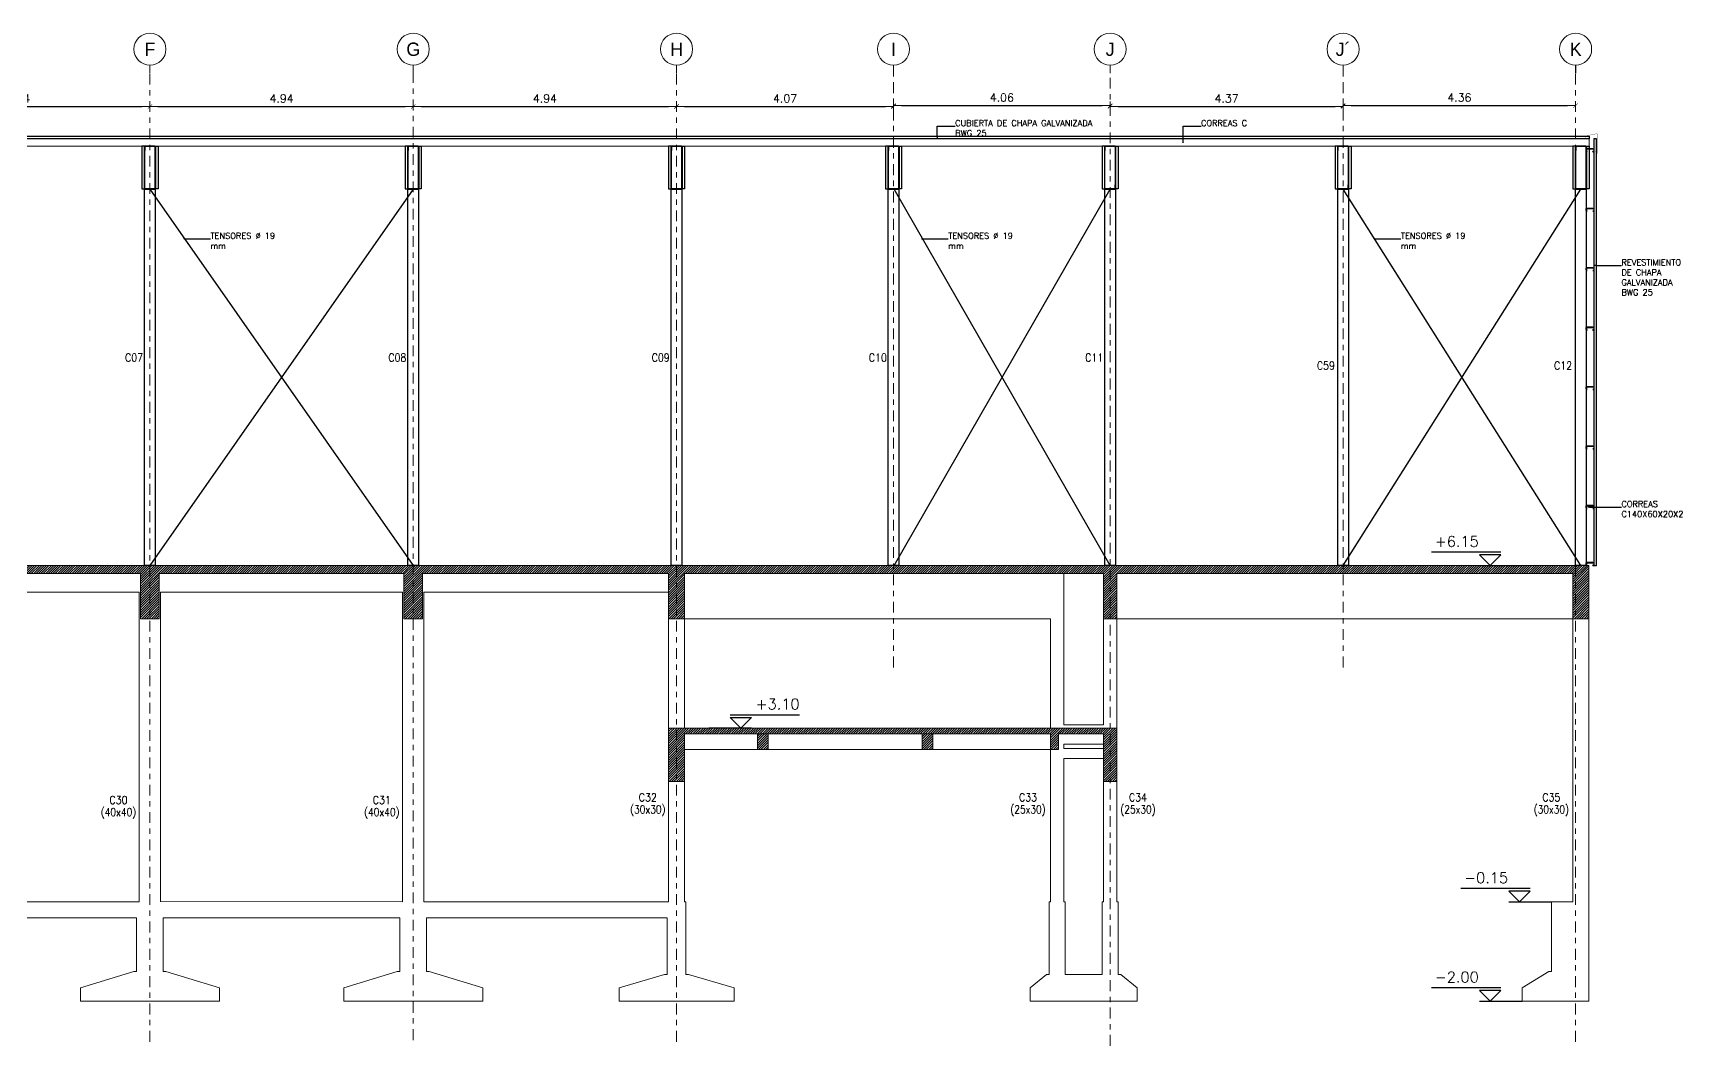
# Model space of a CAD drawing. Header units: metres. Extents: x 177 to 477, y -228 to -48.
# Drawn here: x 368.96 to 400.08, y -123.43 to -104.45 of the extents above; entities that cross this region are included whole.
import ezdxf
from ezdxf import colors
from ezdxf.entities.mleader import LeaderData, LeaderLine
from ezdxf.enums import TextEntityAlignment as Align
from ezdxf.math import Vec2, Vec3

# ---------------------------------------------------------------- set-up
doc = ezdxf.new("R2010")
doc.units = ezdxf.units.M
doc.linetypes.add('CYPE_RAYAPUNTO', pattern=[0.4125, 0.2025, -0.105, 0, -0.105])
for name, color, linetype in [('CHAPA', 6, 'Continuous'), ('ES-Perfil 01', 3, 'Continuous'), ('EST-VISTA 2', 3, 'Continuous'), ('EST-VISTA 3', 1, 'Continuous'), ('LEYENDAS', 160, 'Continuous')]:
    doc.layers.add(name, color=color, linetype=linetype)
for name, color, linetype, lineweight in [('CORREAS', 6, 'Continuous', 9), ('COTAS', 160, 'Continuous', 0), ('EST_EJES', 160, 'Continuous', 0), ('H-EST', 251, 'Continuous', 0), ('OT_SECCION_EDIFICIO', 5, 'Continuous', 9), ('PERFILES', 3, 'Continuous', 0)]:
    doc.layers.add(name, color=color, linetype=linetype, lineweight=lineweight)
doc.styles.get("Standard").update_dxf_attribs({"font": 'romans.shx'})
doc.styles.add('TX-100', font='romans.shx', dxfattribs={"height": 0.16})
doc.styles.add('TX-LOCAL50', font='GOTHIC.TTF', dxfattribs={"height": 0.125})
doc.dimstyles.new('COTA_1-75', dxfattribs={"dimscale": 0.75, "dimtxt": 0.2, "dimasz": 0.2, "dimexe": 0, "dimexo": 0.7, "dimgap": 0.1, "dimtad": 1, "dimzin": 4, "dimdsep": 46, "dimtxsty": 'Standard', "dimblk1": 'COTA_N', "dimblk2": 'COTA_N', "dimsah": 1, "dimcen": 2, "dimse1": 1, "dimse2": 1, "dimclrd": 256, "dimclre": 256, "dimclrt": 256, "dimadec": 0, "dimazin": 0, "dimtfac": 1, "dimtix": 1, "dimtmove": 2, "dimatfit": 3, "dimldrblk": 'COTA_N', "dimfxl": 0, "dimtolj": 1, "dimtzin": 0, "dimarcsym": 0})

# ---------------------------------------------------------------- blocks, each defined once
blk = doc.blocks.new('206.4x70x3.2')
at = {"layer": 'ES-Perfil 01'}
for p, q in [((0, -0.0968), (0, 0.0904)), ((0.0032, -0.0968), (0.0032, 0.0904)), ((0.0064, 0.0968), (0.08, 0.0968)), ((0.0064, 0.0936), (0.08, 0.0936)), ((0.08, 0.0968), (0.08, 0.0936)), ((0.0064, -0.1), (0.08, -0.1)), ((0.0064, -0.1032), (0.08, -0.1032)), ((0.08, -0.1), (0.08, -0.1032))]:
    blk.add_line(p, q, dxfattribs=at)
for centre, radius, start, end in [((0.0064, 0.0904), 0.0064, 90, 180), ((0.0064, 0.0904), 0.0032, 90, 180), ((0.0064, -0.0968), 0.0064, 180, 270), ((0.0064, -0.0968), 0.0032, 180, 270)]:
    blk.add_arc(centre, radius, start, end, dxfattribs=at)
blk = doc.blocks.new('VVIGA')
at = {"layer": 'EST-VISTA 2', "color": 2}
for points in [[(-0.1032, 0.7968), (-0.1032, 0.0032), (-0.1, 0.0032), (-0.1, 0.7968)], [(0.1032, 0.7968), (0.1032, 0.0032), (0.1, 0.0032), (0.1, 0.7968)]]:
    blk.add_lwpolyline(points, close=True, dxfattribs=at)
at = {"layer": 'EST-VISTA 3'}
for points in [[(-0.1, 0.0032), (-0.1, 0.7968), (-0.1508, 0.7968), (-0.1508, 0.0032)], [(0.1, 0.0032), (0.1, 0.7968), (0.1508, 0.7968), (0.1508, 0.0032)]]:
    blk.add_lwpolyline(points, close=True, dxfattribs=at)
at = {"layer": 'PERFILES', "xscale": -1, "rotation": 90}
blk.add_blockref('206.4x70x3.2', (-0.0032, 0.7968), dxfattribs=at)
at = {"layer": 'PERFILES', "rotation": 90.00000000000001}
blk.add_blockref('206.4x70x3.2', (-0.0032, -0.0032), dxfattribs=at)
blk = doc.blocks.new('SIMB EJE EST VER 50')
at = {"const_width": 0.01}
blk.add_lwpolyline([(0, 0.075), (0, 0)], dxfattribs=at)
blk.add_circle((0, 0.225), 0.15)
at = {"style": 'TX-LOCAL50', "width": 0.98}
blk.add_attdef('EJE', text='', height=0.125, dxfattribs=at).set_placement((0, 0.1625), align=Align.CENTER)
blk = doc.blocks.new('*U610')
at = {"layer": 'CHAPA'}
blk.add_lwpolyline([(0, 57.109), (0.05, 57.109), (0.05, 0), (0, 0)], close=True, dxfattribs=at)
blk = doc.blocks.new('160x60x20x2.5')
at = {"layer": 'ES-Perfil 01'}
for p, q in [((0, -0.075), (0, 0.075)), ((0, 0.056), (0, -0.075)), ((0.0025, -0.075), (0.0025, 0.075)), ((0.005, 0.08), (0.055, 0.08)), ((0.005, 0.0775), (0.055, 0.0775)), ((0.0575, 0.075), (0.0575, 0.06)), ((0.06, 0.06), (0.0575, 0.06)), ((0.06, 0.06), (0.06, 0.075)), ((0.06, 0.075), (0.06, 0.06)), ((0.005, -0.0775), (0.055, -0.0775)), ((0.005, -0.0775), (0.055, -0.0775)), ((0.046, -0.08), (0.005, -0.08)), ((0.005, -0.08), (0.055, -0.08)), ((0.0575, -0.075), (0.0575, -0.06)), ((0.0575, -0.075), (0.0575, -0.06)), ((0.0575, -0.075), (0.0575, -0.06)), ((0.06, -0.06), (0.0575, -0.06)), ((0.06, -0.075), (0.06, -0.06))]:
    blk.add_line(p, q, dxfattribs=at)
for centre, radius, start, end in [((0.005, 0.075), 0.005, 90, 180), ((0.005, 0.075), 0.0025, 90, 180), ((0.055, 0.075), 0.005, 0, 90), ((0.055, 0.075), 0.0025, 0, 90), ((0.005, -0.075), 0.005, 180, 270), ((0.005, -0.075), 0.0025, 180, 270), ((0.055, -0.075), 0.0025, 270, 0), ((0.055, -0.075), 0.005, 270, 0)]:
    blk.add_arc(centre, radius, start, end, dxfattribs=at)
blk = doc.blocks.new('*U596')
at = {"layer": 'CHAPA'}
blk.add_lwpolyline([(0, 7.997), (0.05, 7.997), (0.05, 0), (0, 0)], close=True, dxfattribs=at)
blk = doc.blocks.new('COTA_N')
for p, q in [((-1, 0), (0, 0)), ((0, 0.5), (0, -0.5))]:
    blk.add_line(p, q)
at = {"const_width": 0.065}
blk.add_lwpolyline([(0.14, 0.14), (0.28, 0.28), (0, 0), (-0.14, -0.14), (-0.28, -0.28)], dxfattribs=at)
blk = doc.blocks.new('*D616')
at = {"layer": 'COTAS', "lineweight": -2, "transparency": 16777216}
blk.add_line((366.358, -105.823), (370.993, -105.823), dxfattribs=at)
at = {"layer": 'Defpoints', "color": 0, "transparency": 16777216}
for p in [(366.208, -105.823), (371.143, -105.823), (371.143, -105.823)]:
    blk.add_point(p, dxfattribs=at)
at = {"layer": 'COTAS', "lineweight": -2, "transparency": 16777216, "xscale": 0.15, "yscale": 0.15, "zscale": 0.15, "rotation": 180}
blk.add_blockref('COTA_N', (366.208, -105.823), dxfattribs=at)
at = {"layer": 'COTAS', "lineweight": -2, "transparency": 16777216, "xscale": 0.15, "yscale": 0.15, "zscale": 0.15}
blk.add_blockref('COTA_N', (371.143, -105.823), dxfattribs=at)
at = {"layer": 'COTAS', "transparency": 16777216, "insert": (368.676, -105.673), "char_height": 0.15, "attachment_point": 5}
blk.add_mtext('\\A1;4.94', dxfattribs=at)
blk = doc.blocks.new('*D617')
at = {"layer": 'COTAS', "lineweight": -2, "transparency": 16777216}
blk.add_line((371.293, -105.823), (375.928, -105.823), dxfattribs=at)
at = {"layer": 'Defpoints', "color": 0, "transparency": 16777216}
for p in [(371.143, -105.823), (376.078, -105.823), (376.078, -105.823)]:
    blk.add_point(p, dxfattribs=at)
at = {"layer": 'COTAS', "lineweight": -2, "transparency": 16777216, "xscale": 0.15, "yscale": 0.15, "zscale": 0.15, "rotation": 180}
blk.add_blockref('COTA_N', (371.143, -105.823), dxfattribs=at)
at = {"layer": 'COTAS', "lineweight": -2, "transparency": 16777216, "xscale": 0.15, "yscale": 0.15, "zscale": 0.15}
blk.add_blockref('COTA_N', (376.078, -105.823), dxfattribs=at)
at = {"layer": 'COTAS', "transparency": 16777216, "insert": (373.611, -105.673), "char_height": 0.15, "attachment_point": 5}
blk.add_mtext('\\A1;4.94', dxfattribs=at)
blk = doc.blocks.new('*D618')
at = {"layer": 'COTAS', "lineweight": -2, "transparency": 16777216}
blk.add_line((376.228, -105.823), (380.863, -105.823), dxfattribs=at)
at = {"layer": 'Defpoints', "color": 0, "transparency": 16777216}
for p in [(376.078, -105.823), (381.013, -105.823), (381.013, -105.823)]:
    blk.add_point(p, dxfattribs=at)
at = {"layer": 'COTAS', "lineweight": -2, "transparency": 16777216, "xscale": 0.15, "yscale": 0.15, "zscale": 0.15, "rotation": 180}
blk.add_blockref('COTA_N', (376.078, -105.823), dxfattribs=at)
at = {"layer": 'COTAS', "lineweight": -2, "transparency": 16777216, "xscale": 0.15, "yscale": 0.15, "zscale": 0.15}
blk.add_blockref('COTA_N', (381.013, -105.823), dxfattribs=at)
at = {"layer": 'COTAS', "transparency": 16777216, "insert": (378.546, -105.673), "char_height": 0.15, "attachment_point": 5}
blk.add_mtext('\\A1;4.94', dxfattribs=at)
blk = doc.blocks.new('*D619')
at = {"layer": 'COTAS', "lineweight": -2, "transparency": 16777216}
blk.add_line((381.163, -105.823), (384.929, -105.823), dxfattribs=at)
at = {"layer": 'Defpoints', "color": 0, "transparency": 16777216}
for p in [(385.079, -105.807), (381.013, -105.823), (385.079, -105.823)]:
    blk.add_point(p, dxfattribs=at)
at = {"layer": 'COTAS', "lineweight": -2, "transparency": 16777216, "xscale": 0.15, "yscale": 0.15, "zscale": 0.15, "rotation": 180}
blk.add_blockref('COTA_N', (381.013, -105.823), dxfattribs=at)
at = {"layer": 'COTAS', "lineweight": -2, "transparency": 16777216, "xscale": 0.15, "yscale": 0.15, "zscale": 0.15}
blk.add_blockref('COTA_N', (385.079, -105.823), dxfattribs=at)
at = {"layer": 'COTAS', "transparency": 16777216, "insert": (383.046, -105.673), "char_height": 0.15, "attachment_point": 5}
blk.add_mtext('\\A1;4.07', dxfattribs=at)
blk = doc.blocks.new('*D620')
at = {"layer": 'COTAS', "lineweight": -2, "transparency": 16777216}
blk.add_line((385.229, -105.807), (388.988, -105.807), dxfattribs=at)
at = {"layer": 'Defpoints', "color": 0, "transparency": 16777216}
for p in [(385.079, -105.807), (389.138, -105.807), (389.138, -105.823)]:
    blk.add_point(p, dxfattribs=at)
at = {"layer": 'COTAS', "lineweight": -2, "transparency": 16777216, "xscale": 0.15, "yscale": 0.15, "zscale": 0.15, "rotation": 180}
blk.add_blockref('COTA_N', (385.079, -105.807), dxfattribs=at)
at = {"layer": 'COTAS', "lineweight": -2, "transparency": 16777216, "xscale": 0.15, "yscale": 0.15, "zscale": 0.15}
blk.add_blockref('COTA_N', (389.138, -105.807), dxfattribs=at)
at = {"layer": 'COTAS', "transparency": 16777216, "insert": (387.109, -105.657), "char_height": 0.15, "attachment_point": 5}
blk.add_mtext('\\A1;4.06', dxfattribs=at)
blk = doc.blocks.new('*D621')
at = {"layer": 'COTAS', "lineweight": -2, "transparency": 16777216}
blk.add_line((389.288, -105.823), (393.354, -105.823), dxfattribs=at)
at = {"layer": 'Defpoints', "color": 0, "transparency": 16777216}
for p in [(393.504, -105.807), (389.138, -105.823), (393.504, -105.823)]:
    blk.add_point(p, dxfattribs=at)
at = {"layer": 'COTAS', "lineweight": -2, "transparency": 16777216, "xscale": 0.15, "yscale": 0.15, "zscale": 0.15, "rotation": 180}
blk.add_blockref('COTA_N', (389.138, -105.823), dxfattribs=at)
at = {"layer": 'COTAS', "lineweight": -2, "transparency": 16777216, "xscale": 0.15, "yscale": 0.15, "zscale": 0.15}
blk.add_blockref('COTA_N', (393.504, -105.823), dxfattribs=at)
at = {"layer": 'COTAS', "transparency": 16777216, "insert": (391.321, -105.673), "char_height": 0.15, "attachment_point": 5}
blk.add_mtext('\\A1;4.37', dxfattribs=at)
blk = doc.blocks.new('*D622')
at = {"layer": 'COTAS', "lineweight": -2, "transparency": 16777216}
blk.add_line((393.654, -105.807), (397.713, -105.807), dxfattribs=at)
at = {"layer": 'Defpoints', "color": 0, "transparency": 16777216}
for p in [(393.504, -105.807), (397.863, -105.807), (397.863, -105.823)]:
    blk.add_point(p, dxfattribs=at)
at = {"layer": 'COTAS', "lineweight": -2, "transparency": 16777216, "xscale": 0.15, "yscale": 0.15, "zscale": 0.15, "rotation": 180}
blk.add_blockref('COTA_N', (393.504, -105.807), dxfattribs=at)
at = {"layer": 'COTAS', "lineweight": -2, "transparency": 16777216, "xscale": 0.15, "yscale": 0.15, "zscale": 0.15}
blk.add_blockref('COTA_N', (397.863, -105.807), dxfattribs=at)
at = {"layer": 'COTAS', "transparency": 16777216, "insert": (395.684, -105.657), "char_height": 0.15, "attachment_point": 5}
blk.add_mtext('\\A1;4.36', dxfattribs=at)
blk = doc.blocks.new('_Dot')
at = {"color": 0, "linetype": 'ByBlock', "lineweight": -2}
blk.add_line((-0.5, 0), (-1, 0), dxfattribs=at)
at = {"color": 0, "linetype": 'ByBlock', "const_width": 0.5}
blk.add_lwpolyline([(-0.25, 0, 1), (0.25, 0, 1)], format="xyb", close=True, dxfattribs=at)
blk = doc.blocks.new('LOSASS')
at = {"layer": 'H-EST'}
h = blk.add_hatch(dxfattribs=at)
h.set_pattern_fill('ANSI31', color=256, scale=0.01)
h.set_pattern_definition([(45, (-358.515124, 215.055815), (-0.0224506403, 0.0224506403), [])])
h.paths.add_polyline_path([(-0.25, 2.545), (0, 2.545), (0, 3.396), (8.549, 3.396), (8.549, 2.547), (8.849, 2.547), (8.849, 3.547), (-48.259, 3.547), (-48.259, 2.547), (-47.959, 2.547), (-47.959, 3.396), (-42.971, 3.396), (-42.971, 2.547), (-42.621, 2.547), (-42.621, 3.396), (-38.036, 3.396), (-38.036, 2.547), (-37.686, 2.547), (-37.686, 3.396), (-33.101, 3.396), (-33.101, 2.547), (-32.751, 2.547), (-32.751, 3.396), (-28.166, 3.396), (-28.166, 2.547), (-27.816, 2.547), (-27.816, 3.396), (-23.231, 3.396), (-23.231, 2.547), (-22.881, 2.547), (-22.881, 3.396), (-18.296, 3.396), (-18.296, 2.547), (-17.946, 2.547), (-17.946, 3.396), (-13.361, 3.396), (-13.361, 2.547), (-13.011, 2.547), (-13.011, 3.396), (-8.401, 3.396), (-8.401, 2.547), (-8.101, 2.547), (-8.101, 3.396), (-0.25, 3.396)])
edge = h.paths.add_edge_path()
edge.add_line((-8.401, 0.5), (-8.401, -0.5))
edge.add_line((-8.401, -0.5), (-8.101, -0.5))
edge.add_line((-8.101, -0.5), (-8.101, 0.39))
edge.add_line((-8.101, 0.39), (-6.735, 0.39))
edge.add_line((-6.735, 0.39), (-6.735, 0.098))
edge.add_line((-6.735, 0.098), (-6.535, 0.098))
edge.add_line((-6.535, 0.098), (-6.535, 0.39))
edge.add_line((-6.535, 0.39), (-3.65, 0.39))
edge.add_line((-3.65, 0.39), (-3.65, 0.098))
edge.add_line((-3.65, 0.098), (-3.45, 0.098))
edge.add_line((-3.45, 0.098), (-3.45, 0.39))
edge.add_line((-3.45, 0.39), (-1.245, 0.39))
edge.add_line((-1.245, 0.39), (-1.245, 0.1))
edge.add_line((-1.245, 0.1), (-1.095, 0.1))
edge.add_line((-1.095, 0.1), (-1.095, 0.39))
edge.add_line((-1.095, 0.39), (-0.25, 0.39))
edge.add_line((-0.25, 0.39), (-0.25, -0.5))
edge.add_line((-0.25, -0.5), (0, -0.5))
edge.add_line((0, -0.5), (0, 0.5))
edge.add_line((0, 0.5), (-8.401, 0.5))
at = {"layer": 'OT_SECCION_EDIFICIO'}
for points in [[(-22.881, 3.396), (-18.296, 3.396), (-18.296, 2.547), (-17.946, 2.547), (-17.946, 3.396), (-13.361, 3.396), (-13.361, 2.547), (-13.011, 2.547), (-13.011, 3.396), (-8.401, 3.396), (-8.401, 2.547), (-8.101, 2.547), (-8.101, 3.396), (-0.25, 3.396), (-0.25, 2.545), (0, 2.545), (0, 3.396), (8.549, 3.396), (8.549, 2.547), (8.849, 2.547), (8.849, 3.547), (-48.259, 3.547)], [(-8.401, 0.5), (-8.401, -0.5), (-8.101, -0.5), (-8.101, 0.39), (-6.735, 0.39), (-6.735, 0.098), (-6.535, 0.098), (-6.535, 0.39), (-3.65, 0.39), (-3.65, 0.098), (-3.45, 0.098), (-3.45, 0.39), (-1.245, 0.39), (-1.245, 0.1), (-1.095, 0.1), (-1.095, 0.39), (-0.25, 0.39), (-0.25, -0.5), (0, -0.5), (0, 0.5), (-8.401, 0.5)]]:
    blk.add_lwpolyline(points, dxfattribs=at)
blk = doc.blocks.new('COTA NIVEL CORTE 100')
blk.add_line((0.4, 0.25), (1.7, 0.25))
for points in [[(0.8, 0), (0, 0)], [(0.4, 0.2), (0.8, 0.2), (0.6, 0), (0.4, 0.2)]]:
    blk.add_lwpolyline(points)
at = {"style": 'TX-100', "width": 0.98}
blk.add_attdef('COTA', text='', height=0.2, dxfattribs=at).set_placement((1.7, 0.35), align=Align.RIGHT)

msp = doc.modelspace()

# ---------------------------------------------------------------- linework, layer by layer
at = {"layer": 'CHAPA', "const_width": 0.005}
msp.add_lwpolyline([(398.2307112, -106.6552375), (398.2664162, -106.7017781), (398.2664162, -106.3335549), (398.0882562, -106.3665043), (398.0373096, -106.4064413)], dxfattribs=at)
at = {"layer": 'CORREAS'}
msp.add_lwpolyline([(398.1138821, -106.4302688), (398.1138821, -106.5702688), (341.0044947, -106.5702688), (341.0044947, -106.4302688)], close=True, dxfattribs=at)
at = {"layer": 'EST-VISTA 3', "color": 2}
for p, q in [((371.1432446, -107.3702688), (376.0782446, -114.4243148)), ((376.0782446, -107.3702688), (371.1432446, -114.4243148)), ((385.0885665, -114.4243148), (389.138314, -107.3702688)), ((389.138314, -114.4243148), (385.0885665, -107.3702688)), ((397.9630821, -114.4243148), (393.503807, -107.3702688)), ((393.503807, -114.4243148), (397.9630821, -107.3702688))]:
    msp.add_line(p, q, dxfattribs=at)
at = {"layer": 'EST-VISTA 3'}
for points in [[(371.0432446, -107.3702688), (371.2432446, -107.3702688), (371.2432446, -114.4243148), (371.0432446, -114.4243148)], [(375.9782446, -107.3702688), (376.1782446, -107.3702688), (376.1782446, -114.4243148), (375.9782446, -114.4243148)], [(380.9132446, -107.3702688), (381.1132446, -107.3702688), (381.1132446, -114.4243148), (380.9132446, -114.4243148)], [(384.9791285, -107.3702688), (385.1791285, -107.3702688), (385.1791285, -114.4243148), (384.9791285, -114.4243148)], [(389.038314, -107.3702688), (389.238314, -107.3702688), (389.238314, -114.4243148), (389.038314, -114.4243148)], [(393.403807, -107.3702688), (393.603807, -107.3702688), (393.603807, -114.4243148), (393.403807, -114.4243148)], [(397.8630821, -107.3702688), (398.0630821, -107.3702688), (398.0630821, -114.4243148), (397.8630821, -114.4243148)]]:
    msp.add_lwpolyline(points, close=True, dxfattribs=at)
at = {"layer": 'EST_EJES', "linetype": 'CYPE_RAYAPUNTO'}
for p, q in [((371.1432446, -123.3495428), (371.1432446, -105.2006055)), ((376.0782446, -123.3175312), (376.0782446, -105.2006055)), ((381.0132446, -123.3495428), (381.0132446, -105.2006055)), ((385.0791285, -116.3337278), (385.0791285, -105.2006055)), ((389.138314, -123.425545), (389.138314, -105.2006055)), ((393.503807, -116.3337278), (393.503807, -105.2006055)), ((397.863314, -123.3495428), (397.863314, -105.2006055))]:
    msp.add_line(p, q, dxfattribs=at)
at = {"layer": 'OT_SECCION_EDIFICIO', "color": 1}
msp.add_line((381.1634765, -117.8735567), (388.019353, -117.8735567), dxfattribs=at)
for points in [[(389.0138885, -114.5752313), (389.0138885, -117.4133235), (388.2697396, -117.4133235), (388.2697396, -114.5752313)], [(370.892858, -120.7261385), (370.9429353, -120.7261385), (366.4085538, -120.7261385), (366.4085538, -114.925088), (370.9429353, -114.925088), (370.9429353, -120.7261385)], [(371.3435538, -120.7196173), (375.8779353, -120.7261385), (375.8779353, -114.925088), (371.3435538, -114.925088), (371.3435538, -120.7261385)], [(398.113314, -115.4243148), (398.113314, -122.587442), (396.861381, -122.587442), (396.861381, -122.3370554), (397.3621542, -122.0365915), (397.4122316, -122.0365915), (397.4122316, -120.7261385), (397.8128501, -120.7261385), (397.8128501, -115.4258612), (389.2642751, -115.4258612), (389.2642751, -120.7261385), (389.2893138, -120.7261385), (389.2893138, -122.0866688), (389.3393911, -122.0866688), (389.6433604, -122.3370554), (389.6433604, -122.587442), (387.6402676, -122.587442), (387.6402676, -122.3370554), (387.944237, -122.0866688), (387.9943143, -122.0866688), (387.9943143, -120.7261385), (388.019353, -120.7261385), (388.019353, -117.5812828), (381.1634765, -117.5812828), (381.1634765, -120.7261385), (381.1885152, -120.7261385), (381.1885152, -122.0866688), (381.2385925, -122.0866688), (382.0899069, -122.3370554), (382.0899069, -122.587442), (379.9365822, -122.587442), (379.9365822, -122.3370554), (380.7878966, -122.0866688), (380.8379739, -122.0866688), (380.8379739, -121.0266024), (376.3286312, -121.0266024), (376.3286312, -122.0365915), (376.3787085, -122.0365915), (377.3802549, -122.3370554), (377.3802549, -122.587442), (374.7762343, -122.587442), (374.7762343, -122.3370554), (375.7777806, -122.0365915), (375.827858, -122.0365915), (375.827858, -121.0266024), (371.3936312, -121.0266024), (371.3936312, -122.0365915), (371.4437085, -122.0365915), (372.4452549, -122.3370554), (372.4452549, -122.587442), (369.8412343, -122.587442), (369.8412343, -122.3370554), (370.8427806, -122.0365915), (370.892858, -122.0365915), (370.892858, -121.0266024), (366.4586312, -121.0266024)]]:
    msp.add_lwpolyline(points, dxfattribs=at)
for points in [[(380.8630126, -114.925088), (376.2785538, -114.925088), (376.2785538, -120.7261385), (380.8630126, -120.7261385)], [(388.019353, -117.4711127), (388.019353, -115.4258612), (381.1634765, -115.4258612), (381.1634765, -117.4711127)], [(388.2697396, -117.7715767), (389.0138885, -117.7715767), (389.0138885, -117.8518005), (388.2697396, -117.8518005)], [(388.2697396, -118.0438971), (389.0138885, -118.0438971), (389.0138885, -120.7261385), (388.9888499, -120.7261385), (388.9888499, -122.0866688), (388.2947782, -122.0866688), (388.2947782, -120.7261385), (388.2697396, -120.7261385)]]:
    msp.add_lwpolyline(points, close=True, dxfattribs=at)

# ---------------------------------------------------------------- block references
for name, p in [('VVIGA', (371.1432446, -107.3670688)), ('VVIGA', (376.0782446, -107.3670688)), ('VVIGA', (381.0132446, -107.3670688)), ('VVIGA', (385.0791285, -107.3670688)), ('VVIGA', (389.138314, -107.3670688)), ('VVIGA', (393.503807, -107.3670688)), ('VVIGA', (397.9630821, -107.3670688)), ('LOSASS', (389.2642751, -117.9711127))]:
    msp.add_blockref(name, p)
at = {"layer": 'CHAPA', "rotation": 270}
msp.add_blockref('*U610', (341.0044947, -106.3802688), dxfattribs=at)
at = {"layer": 'CHAPA', "xscale": -1}
msp.add_blockref('*U596', (398.2530821, -114.4243148), dxfattribs=at)
at = {"layer": 'ES-Perfil 01', "xscale": 0.875, "yscale": 0.875, "zscale": 0.875, "rotation": 269.9999999999919}
for p in [(398.1330821, -106.6180021), (398.1330821, -107.7323021), (398.1330821, -108.8466021), (398.1330821, -109.9609021), (398.1330821, -111.0752021), (398.1330821, -112.1895021), (398.1330821, -113.3038021), (398.1330821, -114.3700329)]:
    msp.add_blockref('160x60x20x2.5', p, dxfattribs=at)
at = {"layer": 'EST_EJES', "linetype": 'CYPE_RAYAPUNTO'}
ref = msp.add_blockref('SIMB EJE EST VER 50', (371.1432446, -105.2006055), dxfattribs=dict(at, xscale=2, yscale=2, zscale=2))
ref.add_attrib('EJE', 'F', dxfattribs={"layer": '0', "height": 0.25, "style": 'TX-LOCAL50'}).set_placement((371.1432446, -104.8756055), align=Align.CENTER)
ref = msp.add_blockref('SIMB EJE EST VER 50', (376.0782446, -105.2006055), dxfattribs=dict(at, xscale=2, yscale=2, zscale=2))
ref.add_attrib('EJE', 'G', dxfattribs={"layer": '0', "height": 0.25, "style": 'TX-LOCAL50'}).set_placement((376.0782446, -104.8756055), align=Align.CENTER)
ref = msp.add_blockref('SIMB EJE EST VER 50', (381.0132446, -105.2006055), dxfattribs=dict(at, xscale=2, yscale=2, zscale=2))
ref.add_attrib('EJE', 'H', dxfattribs={"layer": '0', "height": 0.25, "style": 'TX-LOCAL50'}).set_placement((381.0132446, -104.8756055), align=Align.CENTER)
ref = msp.add_blockref('SIMB EJE EST VER 50', (385.0791285, -105.2006055), dxfattribs=dict(at, xscale=2, yscale=2, zscale=2))
ref.add_attrib('EJE', 'I', dxfattribs={"layer": '0', "height": 0.25, "style": 'TX-LOCAL50'}).set_placement((385.0791285, -104.8756055), align=Align.CENTER)
ref = msp.add_blockref('SIMB EJE EST VER 50', (389.138314, -105.2006055), dxfattribs=dict(at, xscale=2, yscale=2, zscale=2))
ref.add_attrib('EJE', 'J', dxfattribs={"layer": '0', "height": 0.25, "style": 'TX-LOCAL50'}).set_placement((389.138314, -104.8756055), align=Align.CENTER)
ref = msp.add_blockref('SIMB EJE EST VER 50', (393.503807, -105.2006055), dxfattribs=dict(at, xscale=2, yscale=2, zscale=2))
ref.add_attrib('EJE', 'J´', dxfattribs={"layer": '0', "height": 0.25, "style": 'TX-LOCAL50'}).set_placement((393.503807, -104.8756055), align=Align.CENTER)
ref = msp.add_blockref('SIMB EJE EST VER 50', (397.863314, -105.2006055), dxfattribs=dict(at, xscale=2, yscale=2, zscale=2))
ref.add_attrib('EJE', 'K', dxfattribs={"layer": '0', "height": 0.25, "style": 'TX-LOCAL50'}).set_placement((397.863314, -104.8756055), align=Align.CENTER)
at = {"layer": 'LEYENDAS', "linetype": 'ByBlock', "ltscale": 0.5}
ref = msp.add_blockref('COTA NIVEL CORTE 100', (396.861381, -114.4243148), dxfattribs=dict(at, xscale=-1))
ref.add_attrib('COTA', '+6.15', dxfattribs={"layer": '0', "height": 0.2, "style": 'TX-100'}).set_placement((396.0470953, -114.0743148), align=Align.RIGHT)
ref = msp.add_blockref('COTA NIVEL CORTE 100', (381.6186913, -117.4711127), dxfattribs=at)
ref.add_attrib('COTA', '+3.10', dxfattribs={"layer": '0', "height": 0.2, "style": 'TX-100'}).set_placement((383.3186913, -117.1211127), align=Align.RIGHT)
ref = msp.add_blockref('COTA NIVEL CORTE 100', (397.4122316, -120.7261385), dxfattribs=dict(at, xscale=-1))
ref.add_attrib('COTA', '-0.15', dxfattribs={"layer": '0', "height": 0.2, "style": 'TX-100'}).set_placement((396.5979458, -120.3761385), align=Align.RIGHT)
ref = msp.add_blockref('COTA NIVEL CORTE 100', (396.861381, -122.587442), dxfattribs=dict(at, xscale=-1))
ref.add_attrib('COTA', '-2.00', dxfattribs={"layer": '0', "height": 0.2, "style": 'TX-100'}).set_placement((396.0470953, -122.237442), align=Align.RIGHT)

# ---------------------------------------------------------------- texts
for s, width, p in [('C07', 0.864, (370.8448514, -110.5293264)), ('C08', 0.864, (375.7798514, -110.5293264)), ('C09', 0.864, (380.7148514, -110.5293264)), ('C10', 0.864, (384.7848514, -110.5293264)), ('C11', 0.864, (388.8399208, -110.5293264)), ('C59', 0.864, (393.1830384, -110.6793264)), ('C12', 0.864, (397.6276707, -110.6793264)), ('C30', 0.864, (370.5536316, -118.8204654)), ('C31', 0.864, (375.4886316, -118.8204654)), ('C32', 0.864, (380.4736316, -118.7704654)), ('C33', 0.864, (387.5993579, -118.7704654)), ('C34', 0.864, (389.6604632, -118.7704654)), ('C35', 0.864, (397.408067, -118.7704654)), ('(40x40)', 0.824404, (370.5536316, -119.0454654)), ('(40x40)', 0.824404, (375.4886316, -119.0454654)), ('(30x30)', 0.824404, (380.4736316, -118.9954654)), ('(25x30)', 0.824404, (387.5993579, -118.9954654)), ('(25x30)', 0.824404, (389.6604632, -118.9954654)), ('(30x30)', 0.824404, (397.408067, -118.9954654))]:
    msp.add_text(s, height=0.15, dxfattribs=dict(at, width=width)).set_placement(p, align=Align.MIDDLE_CENTER)

# ---------------------------------------------------------------- dimensions: what is measured, and where the dimension line sits
at = {"layer": 'COTAS'}
for base, p1, p2, picture, middle in [((371.1432445644, -105.8232636575), (366.2082445644, -105.8232636575), (371.1432445644, -105.8232636575), '*D616', (368.6757445644, -105.6732636575)), ((376.0782445644, -105.8232636575), (371.1432445644, -105.8232636575), (376.0782445644, -105.82321579), '*D617', (373.6107445644, -105.6732636575)), ((381.0132445644, -105.82321579), (376.0782445644, -105.82321579), (381.0132445644, -105.8232636575), '*D618', (378.5457445644, -105.67321579)), ((385.0791285, -105.8232637), (381.0132446, -105.8232637), (385.0791285, -105.8066462), '*D619', (383.0461865, -105.6732637)), ((389.138314, -105.8066462), (385.0791285, -105.8066462), (389.138314, -105.8233767), '*D620', (387.1087213, -105.6566462)), ((393.503807, -105.8233767), (389.138314, -105.8233767), (393.503807, -105.8066462), '*D621', (391.3210605, -105.6733767)), ((397.863314, -105.8066462), (393.503807, -105.8066462), (397.863314, -105.8232637), '*D622', (395.6835605, -105.6566462))]:
    dim = msp.add_linear_dim(base=base, p1=p1, p2=p2, dimstyle='COTA_1-75', dxfattribs=at)
    dim.commit()
    dim.dimension.update_dxf_attribs({"geometry": picture, "text_midpoint": middle})

# ---------------------------------------------------------------- leaders
at = {"layer": 'LEYENDAS'}
ml = msp.add_multileader_mtext('Standard', dxfattribs=at)
ml.set_content('CUBIERTA DE CHAPA GALVANIZADA BWG 25', color=256)
ml.set_leader_properties()
ml.set_arrow_properties(name='DOT')
ml.build(insert=Vec2(0, 0))
ml.multileader.update_dxf_attribs({"text_left_attachment_type": 7, "text_right_attachment_type": 2, "dogleg_length": 0.03, "arrow_head_size": 0.03, "scale": 0.75})
ctx = ml.context
ctx.base_point, ctx.scale, ctx.char_height, ctx.arrow_head_size, ctx.landing_gap_size, ctx.plane_origin = Vec3(386.2353432, -106.1906117), 0.75, 0.1125, 0.03, 0, Vec3(391.9972177, -107.0066378)
ctx.left_attachment, ctx.right_attachment = 7, 2
notes = []
notes.append((ctx, [(0, (1, 1, 0), (385.8984513, -106.1906117), (1, 0), 0.3368918, [(0, [(385.8984513, -106.3989696)], 0, [])])]))
ctx.mtext.insert, ctx.mtext.rotation, ctx.mtext.width, ctx.mtext.defined_height, ctx.mtext.flow_direction = Vec3(386.2353432, -106.0781117), 6.2831853072, 4.043882265, 0.3647925, 5
ml = msp.add_multileader_mtext('Standard', dxfattribs=at)
ml.set_content('CORREAS C ', color=256)
ml.set_leader_properties()
ml.set_arrow_properties(name='DOT')
ml.build(insert=Vec2(0, 0))
ml.multileader.update_dxf_attribs({"text_left_attachment_type": 7, "text_right_attachment_type": 2, "dogleg_length": 0.03, "arrow_head_size": 0.03, "scale": 0.75})
ctx = ml.context
ctx.base_point, ctx.scale, ctx.char_height, ctx.arrow_head_size, ctx.landing_gap_size, ctx.plane_origin = Vec3(390.8420064, -106.1906117), 0.75, 0.1125, 0.03, 0, Vec3(396.6038808, -107.1034823)
ctx.left_attachment, ctx.right_attachment = 7, 2
notes.append((ctx, [(0, (1, 1, 0), (390.5051145, -106.1906117), (1, 0), 0.3368918, [(0, [(390.5051145, -106.4958141)], 0, [])])]))
ctx.mtext.insert, ctx.mtext.rotation, ctx.mtext.width, ctx.mtext.defined_height, ctx.mtext.flow_direction = Vec3(390.8420064, -106.0781117), 6.2831853072, 4.043882265, 0.3647925, 5
ml = msp.add_multileader_mtext('Standard', dxfattribs=at)
ml.set_content('TENSORES ∅ 19 mm', color=256)
ml.set_leader_properties()
ml.set_arrow_properties(name='DOT')
ml.build(insert=Vec2(0, 0))
ml.multileader.update_dxf_attribs({"text_left_attachment_type": 7, "text_right_attachment_type": 2, "dogleg_length": 0.03, "arrow_head_size": 0.03, "scale": 0.75})
ctx = ml.context
ctx.base_point, ctx.scale, ctx.char_height, ctx.arrow_head_size, ctx.landing_gap_size, ctx.plane_origin = Vec3(372.2775107, -108.3030703), 0.75, 0.1125, 0.03, 0, Vec3(378.0393852, -109.8568525)
ctx.left_attachment, ctx.right_attachment = 7, 2
notes.append((ctx, [(0, (1, 1, 0), (371.9406188, -108.3030703), (1, 0), 0.3368918, [(0, [(371.7853005, -108.3030703)], 0, [])])]))
ctx.mtext.insert, ctx.mtext.rotation, ctx.mtext.width, ctx.mtext.defined_height, ctx.mtext.flow_direction = Vec3(372.2775107, -108.1905703), 6.2831853072, 1.808439881, 0.8453341, 5
ml = msp.add_multileader_mtext('Standard', dxfattribs=at)
ml.set_content('TENSORES ∅ 19 mm', color=256)
ml.set_leader_properties()
ml.set_arrow_properties(name='DOT')
ml.build(insert=Vec2(0, 0))
ml.multileader.update_dxf_attribs({"text_left_attachment_type": 7, "text_right_attachment_type": 2, "dogleg_length": 0.03, "arrow_head_size": 0.03, "scale": 0.75})
ctx = ml.context
ctx.base_point, ctx.scale, ctx.char_height, ctx.arrow_head_size, ctx.landing_gap_size, ctx.plane_origin = Vec3(386.1050501, -108.3030703), 0.75, 0.1125, 0.03, 0, Vec3(391.8669246, -109.8568525)
ctx.left_attachment, ctx.right_attachment = 7, 2
notes.append((ctx, [(0, (1, 1, 0), (385.7681583, -108.3030703), (1, 0), 0.3368918, [(0, [(385.6128399, -108.3030703)], 0, [])])]))
ctx.mtext.insert, ctx.mtext.rotation, ctx.mtext.width, ctx.mtext.defined_height, ctx.mtext.flow_direction = Vec3(386.1050501, -108.1905703), 6.2831853072, 1.808439881, 0.8453341, 5
ml = msp.add_multileader_mtext('Standard', dxfattribs=at)
ml.set_content('TENSORES ∅ 19 mm', color=256)
ml.set_leader_properties()
ml.set_arrow_properties(name='DOT')
ml.build(insert=Vec2(0, 0))
ml.multileader.update_dxf_attribs({"text_left_attachment_type": 7, "text_right_attachment_type": 2, "dogleg_length": 0.03, "arrow_head_size": 0.03, "scale": 0.75})
ctx = ml.context
ctx.base_point, ctx.scale, ctx.char_height, ctx.arrow_head_size, ctx.landing_gap_size, ctx.plane_origin = Vec3(394.587711, -108.3030703), 0.75, 0.1125, 0.03, 0, Vec3(400.3495855, -109.8568525)
ctx.left_attachment, ctx.right_attachment = 7, 2
notes.append((ctx, [(0, (1, 1, 0), (394.2508191, -108.3030703), (1, 0), 0.3368918, [(0, [(394.0955008, -108.3030703)], 0, [])])]))
ctx.mtext.insert, ctx.mtext.rotation, ctx.mtext.width, ctx.mtext.defined_height, ctx.mtext.flow_direction = Vec3(394.587711, -108.1905703), 6.2831853072, 1.808439881, 0.8453341, 5
ml = msp.add_multileader_mtext('Standard', dxfattribs=at)
ml.set_content('REVESTIMIENTO DE CHAPA GALVANIZADA BWG 25', color=256)
ml.set_leader_properties()
ml.set_arrow_properties(name='DOT')
ml.build(insert=Vec2(0, 0))
ml.multileader.update_dxf_attribs({"text_left_attachment_type": 7, "text_right_attachment_type": 2, "dogleg_length": 0.03, "arrow_head_size": 0.03, "scale": 0.75})
ctx = ml.context
ctx.base_point, ctx.scale, ctx.char_height, ctx.arrow_head_size, ctx.landing_gap_size, ctx.plane_origin = Vec3(398.7209364, -108.8007176), 0.75, 0.1125, 0.03, 0, Vec3(404.4828109, -110.3544998)
ctx.left_attachment, ctx.right_attachment = 7, 2
notes.append((ctx, [(0, (1, 1, 0), (398.3840445, -108.8007176), (1, 0), 0.3368918, [(0, [(398.2287262, -108.8007176)], 0, [])])]))
ctx.mtext.insert, ctx.mtext.rotation, ctx.mtext.width, ctx.mtext.defined_height, ctx.mtext.flow_direction = Vec3(398.7209364, -108.6882176), 6.2831853072, 1.808439881, 0.8453341, 5
ml = msp.add_multileader_mtext('Standard', dxfattribs=at)
ml.set_content('CORREAS C140X60X20X2', color=256)
ml.set_leader_properties()
ml.set_arrow_properties(name='DOT')
ml.build(insert=Vec2(0, 0))
ml.multileader.update_dxf_attribs({"text_left_attachment_type": 7, "text_right_attachment_type": 2, "dogleg_length": 0.03, "arrow_head_size": 0.03, "scale": 0.75})
ctx = ml.context
ctx.base_point, ctx.scale, ctx.char_height, ctx.arrow_head_size, ctx.landing_gap_size, ctx.plane_origin = Vec3(398.7209364, -113.3293674), 0.75, 0.1125, 0.03, 0, Vec3(404.4828109, -114.8831495)
ctx.left_attachment, ctx.right_attachment = 7, 2
notes.append((ctx, [(0, (1, 1, 0), (398.3840445, -113.3293674), (1, 0), 0.3368918, [(0, [(398.1089373, -113.3293674)], 0, [])])]))
ctx.mtext.insert, ctx.mtext.rotation, ctx.mtext.width, ctx.mtext.defined_height, ctx.mtext.flow_direction = Vec3(398.7209364, -113.2168674), 6.2831853072, 1.808439881, 0.8453341, 5
for ctx, leaders in notes:
    for number, flags, end, landing, length, lines in leaders:
        leader = LeaderData()
        leader.index, (leader.has_last_leader_line, leader.has_dogleg_vector, leader.attachment_direction) = number, flags
        leader.last_leader_point, leader.dogleg_vector, leader.dogleg_length = Vec3(end), Vec3(landing), length
        for number, points, colour, breaks in lines:
            line = LeaderLine()
            line.index, line.vertices, line.color, line.breaks = number, Vec3.list(points), colors.encode_raw_color(colour), breaks
            leader.lines.append(line)
        ctx.leaders.append(leader)

doc.saveas('drawing.dxf')
